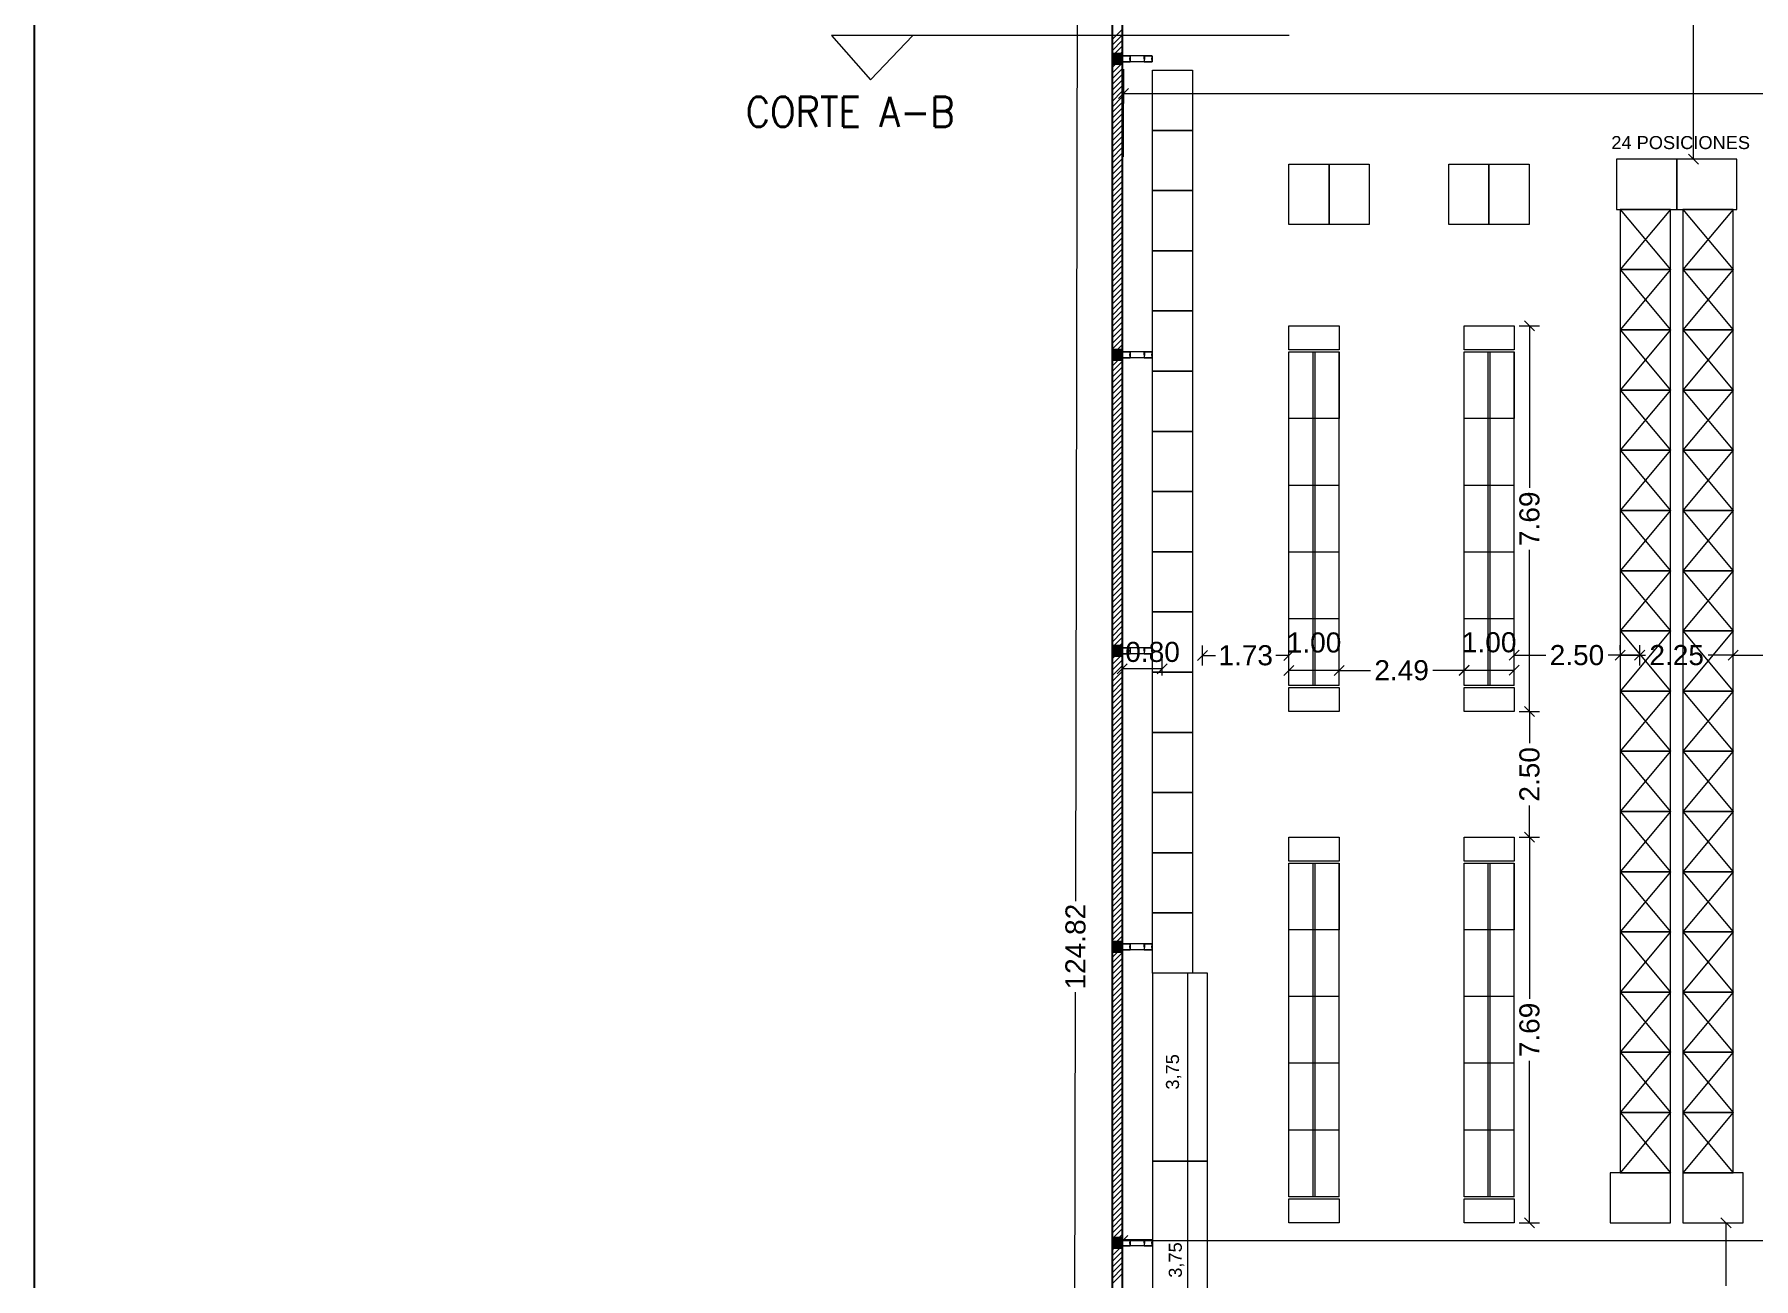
# Model space of a CAD drawing. Header units: inches. Extents: x 2 to 182, y -26 to 193.
# Drawn here: x 91.61 to 125.89, y 63.65 to 88.45 of the extents above; entities that cross this region are included whole.
import ezdxf

# ---------------------------------------------------------------- set-up
doc = ezdxf.new("R2010")
doc.units = ezdxf.units.IN
doc.header["$MEASUREMENT"] = 0
doc.linetypes.add('ACAD_ISO10W100', pattern=[18, 12, -3, 0, -3])
doc.linetypes.add('HIDDEN2', pattern=[4.7625, 3.175, -1.5875])
for name, color, linetype, lineweight in [('01 eje', 30, 'ACAD_ISO10W100', 9), ('Est-Acero', 4, 'Continuous', 13), ('Est-muro', 7, 'Continuous', 0), ('Est-Textos', 6, 'Continuous', 0), ('L COTAS', 1, 'Continuous', 9), ('L EQUIP', 6, 'Continuous', 9), ('L PROYEC', 4, 'HIDDEN2', 9), ('LAVADO MU', 10, 'Continuous', 5)]:
    doc.layers.add(name, color=color, linetype=linetype, lineweight=lineweight)
for name, color, linetype in [('01-COTAS ESTRUCTURA', 9, 'Continuous'), ('l muro', 5, 'Continuous'), ('l olumnas', 140, 'Continuous'), ('smr acero', 170, 'Continuous')]:
    doc.layers.add(name, color=color, linetype=linetype)
doc.styles.add('2mm para 1.100', font='ARIAL.TTF')
doc.styles.add('R', font='romans.shx', dxfattribs={"width": 0.9})
doc.styles.get("Standard").update_dxf_attribs({"font": 'ARIAL.TTF'})
doc.dimstyles.new('cotas 1.100', dxfattribs={"dimscale": 2, "dimtxt": 0.2, "dimasz": 0.1, "dimexe": 0.1, "dimexo": 0.05, "dimgap": 0.05, "dimtad": 0, "dimzin": 0, "dimdsep": 46, "dimtxsty": '2mm para 1.100', "dimblk": 'OBLIQUE', "dimcen": 0.09, "dimclrd": 256, "dimclre": 256, "dimclrt": 256, "dimaunit": 1, "dimadec": 3, "dimazin": 0, "dimtfac": 1, "dimtofl": 0, "dimtmove": 2, "dimatfit": 3, "dimfxl": 0, "dimtolj": 1, "dimtzin": 0, "dimlwd": -1, "dimlwe": -1, "dimarcsym": 0})

# ---------------------------------------------------------------- blocks, each defined once
blk = doc.blocks.new('terreno1')
at = {"layer": '01 eje', "ltscale": 0.05}
blk.add_line((2858.813, 860.328), (2858.813, 730.799), dxfattribs=at)
blk = doc.blocks.new('rack')
at = {"linetype": 'ByBlock', "ltscale": 0.01}
for p, q in [((0, 1.2), (1, 0)), ((1, 1.2), (0, 0))]:
    blk.add_line(p, q, dxfattribs=at)
blk.add_lwpolyline([(0, 0), (1, 0), (1, 1.2), (0, 1.2)], close=True, dxfattribs=at)
blk = doc.blocks.new('_Oblique')
at = {"color": 0, "linetype": 'ByBlock', "lineweight": -2}
blk.add_line((-0.5, -0.5), (0.5, 0.5), dxfattribs=at)
blk = doc.blocks.new('*D234')
at = {"layer": 'Defpoints', "color": 0}
for p in [(112.468, 132.68), (113.298, 132.678), (113.098, 7.859)]:
    blk.add_point(p, dxfattribs=at)
at = {"layer": 'L COTAS'}
for p, q in [((113.198, 132.679), (112.268, 132.68)), ((112.468, 132.68), (112.37, 71.179)), ((112.268, 7.86), (112.367, 69.361)), ((112.998, 7.859), (112.068, 7.861))]:
    blk.add_line(p, q, dxfattribs=at)
at = {"layer": 'L COTAS', "xscale": 0.2, "yscale": 0.2, "zscale": 0.2}
for p, rotation in [((112.468, 132.68), 89.90828215739022), ((112.268, 7.86), 269.9082821573902)]:
    blk.add_blockref('_Oblique', p, dxfattribs=dict(at, rotation=rotation))
at = {"layer": 'L COTAS', "insert": (112.368, 70.27), "char_height": 0.4, "attachment_point": 5, "rotation": 89.9083, "style": '2mm para 1.100'}
blk.add_mtext('\\A1;124.82', dxfattribs=at)
blk = doc.blocks.new('*D258')
at = {"layer": 'Defpoints', "color": 0}
for p in [(157.057, 87.277), (113.323, 85.914), (157.057, 85.914)]:
    blk.add_point(p, dxfattribs=at)
at = {"layer": 'L COTAS'}
for p, q in [((113.323, 86.014), (113.323, 87.477)), ((157.057, 86.014), (157.057, 87.477)), ((113.323, 87.277), (134.407, 87.277)), ((157.057, 87.277), (135.973, 87.277))]:
    blk.add_line(p, q, dxfattribs=at)
at = {"layer": 'L COTAS', "xscale": 0.2, "yscale": 0.2, "zscale": 0.2, "rotation": 180}
blk.add_blockref('_Oblique', (113.323, 87.277), dxfattribs=at)
at = {"layer": 'L COTAS', "xscale": 0.2, "yscale": 0.2, "zscale": 0.2}
blk.add_blockref('_Oblique', (157.057, 87.277), dxfattribs=at)
at = {"layer": 'L COTAS', "insert": (135.19, 87.277), "char_height": 0.4, "attachment_point": 5, "style": '2mm para 1.100'}
blk.add_mtext('\\A1;43.73', dxfattribs=at)
blk = doc.blocks.new('*D259')
at = {"layer": 'Defpoints', "color": 0}
for p in [(121.115, 72.454), (121.419, 72.454), (121.115, 64.764)]:
    blk.add_point(p, dxfattribs=at)
at = {"layer": 'L COTAS'}
for p, q in [((121.215, 72.454), (121.619, 72.454)), ((121.419, 72.454), (121.419, 69.227)), ((121.419, 64.764), (121.419, 67.991)), ((121.215, 64.764), (121.619, 64.764))]:
    blk.add_line(p, q, dxfattribs=at)
at = {"layer": 'L COTAS', "xscale": 0.2, "yscale": 0.2, "zscale": 0.2}
for p, rotation in [((121.419, 72.454), 90), ((121.419, 64.764), 270)]:
    blk.add_blockref('_Oblique', p, dxfattribs=dict(at, rotation=rotation))
at = {"layer": 'L COTAS', "insert": (121.419, 68.609), "char_height": 0.4, "attachment_point": 5, "rotation": 90, "style": '2mm para 1.100'}
blk.add_mtext('\\A1;7.69', dxfattribs=at)
blk = doc.blocks.new('*D260')
at = {"layer": 'Defpoints', "color": 0}
for p in [(121.115, 74.954), (121.419, 74.954), (121.115, 72.454)]:
    blk.add_point(p, dxfattribs=at)
at = {"layer": 'L COTAS'}
for p, q in [((121.215, 74.954), (121.619, 74.954)), ((121.419, 74.954), (121.419, 74.326)), ((121.419, 72.454), (121.419, 73.082)), ((121.215, 72.454), (121.619, 72.454))]:
    blk.add_line(p, q, dxfattribs=at)
at = {"layer": 'L COTAS', "xscale": 0.2, "yscale": 0.2, "zscale": 0.2}
for p, rotation in [((121.419, 74.954), 90), ((121.419, 72.454), 270)]:
    blk.add_blockref('_Oblique', p, dxfattribs=dict(at, rotation=rotation))
at = {"layer": 'L COTAS', "insert": (121.419, 73.704), "char_height": 0.4, "attachment_point": 5, "rotation": 90, "style": '2mm para 1.100'}
blk.add_mtext('\\A1;2.50', dxfattribs=at)
blk = doc.blocks.new('*D261')
at = {"layer": 'Defpoints', "color": 0}
for p in [(121.115, 82.644), (121.419, 82.644), (121.115, 74.954)]:
    blk.add_point(p, dxfattribs=at)
at = {"layer": 'L COTAS'}
for p, q in [((121.215, 82.644), (121.619, 82.644)), ((121.419, 82.644), (121.419, 79.417)), ((121.419, 74.954), (121.419, 78.181)), ((121.215, 74.954), (121.619, 74.954))]:
    blk.add_line(p, q, dxfattribs=at)
at = {"layer": 'L COTAS', "xscale": 0.2, "yscale": 0.2, "zscale": 0.2}
for p, rotation in [((121.419, 82.644), 90), ((121.419, 74.954), 270)]:
    blk.add_blockref('_Oblique', p, dxfattribs=dict(at, rotation=rotation))
at = {"layer": 'L COTAS', "insert": (121.419, 78.799), "char_height": 0.4, "attachment_point": 5, "rotation": 90, "style": '2mm para 1.100'}
blk.add_mtext('\\A1;7.69', dxfattribs=at)
blk = doc.blocks.new('*D262')
at = {"layer": 'Defpoints', "color": 0}
for p in [(121.115, 75.774), (123.615, 76.079), (123.615, 75.774)]:
    blk.add_point(p, dxfattribs=at)
at = {"layer": 'L COTAS'}
for p, q in [((121.115, 75.874), (121.115, 76.279)), ((123.615, 75.874), (123.615, 76.279)), ((121.115, 76.079), (121.743, 76.079)), ((123.615, 76.079), (122.987, 76.079))]:
    blk.add_line(p, q, dxfattribs=at)
at = {"layer": 'L COTAS', "xscale": 0.2, "yscale": 0.2, "zscale": 0.2, "rotation": 180}
blk.add_blockref('_Oblique', (121.115, 76.079), dxfattribs=at)
at = {"layer": 'L COTAS', "xscale": 0.2, "yscale": 0.2, "zscale": 0.2}
blk.add_blockref('_Oblique', (123.615, 76.079), dxfattribs=at)
at = {"layer": 'L COTAS', "insert": (122.365, 76.079), "char_height": 0.4, "attachment_point": 5, "style": '2mm para 1.100'}
blk.add_mtext('\\A1;2.50', dxfattribs=at)
blk = doc.blocks.new('*D263')
at = {"layer": 'Defpoints', "color": 0}
for p in [(114.897, 76.075), (114.897, 75.774), (116.623, 75.774)]:
    blk.add_point(p, dxfattribs=at)
at = {"layer": 'L COTAS'}
for p, q in [((114.897, 75.874), (114.897, 76.275)), ((116.623, 75.874), (116.623, 76.275)), ((114.897, 76.075), (115.159, 76.075)), ((116.623, 76.075), (116.36, 76.075))]:
    blk.add_line(p, q, dxfattribs=at)
at = {"layer": 'L COTAS', "xscale": 0.2, "yscale": 0.2, "zscale": 0.2, "rotation": 180}
blk.add_blockref('_Oblique', (114.897, 76.075), dxfattribs=at)
at = {"layer": 'L COTAS', "xscale": 0.2, "yscale": 0.2, "zscale": 0.2}
blk.add_blockref('_Oblique', (116.623, 76.075), dxfattribs=at)
at = {"layer": 'L COTAS', "insert": (115.76, 76.075), "char_height": 0.4, "attachment_point": 5, "style": '2mm para 1.100'}
blk.add_mtext('\\A1;1.73', dxfattribs=at)
blk = doc.blocks.new('*D264')
at = {"layer": 'Defpoints', "color": 0}
for p in [(116.623, 75.775), (116.623, 75.475), (117.623, 75.475)]:
    blk.add_point(p, dxfattribs=at)
at = {"layer": 'L COTAS'}
for p, q in [((116.623, 75.575), (116.623, 75.975)), ((117.623, 75.775), (116.623, 75.775)), ((117.623, 75.575), (117.623, 75.975))]:
    blk.add_line(p, q, dxfattribs=at)
at = {"layer": 'L COTAS', "xscale": 0.2, "yscale": 0.2, "zscale": 0.2, "rotation": 180}
blk.add_blockref('_Oblique', (116.623, 75.775), dxfattribs=at)
at = {"layer": 'L COTAS', "xscale": 0.2, "yscale": 0.2, "zscale": 0.2}
blk.add_blockref('_Oblique', (117.623, 75.775), dxfattribs=at)
at = {"layer": 'L COTAS', "insert": (117.123, 76.33), "char_height": 0.4, "attachment_point": 5, "style": '2mm para 1.100'}
blk.add_mtext('\\A1;1.00', dxfattribs=at)
blk = doc.blocks.new('*D265')
at = {"layer": 'Defpoints', "color": 0}
for p in [(121.115, 75.78), (120.115, 75.475), (121.115, 75.475)]:
    blk.add_point(p, dxfattribs=at)
at = {"layer": 'L COTAS'}
for p, q in [((120.115, 75.575), (120.115, 75.98)), ((120.115, 75.78), (121.115, 75.78)), ((121.115, 75.575), (121.115, 75.98))]:
    blk.add_line(p, q, dxfattribs=at)
at = {"layer": 'L COTAS', "xscale": 0.2, "yscale": 0.2, "zscale": 0.2, "rotation": 180}
blk.add_blockref('_Oblique', (120.115, 75.78), dxfattribs=at)
at = {"layer": 'L COTAS', "xscale": 0.2, "yscale": 0.2, "zscale": 0.2}
blk.add_blockref('_Oblique', (121.115, 75.78), dxfattribs=at)
at = {"layer": 'L COTAS', "insert": (120.615, 76.334), "char_height": 0.4, "attachment_point": 5, "style": '2mm para 1.100'}
blk.add_mtext('\\A1;1.00', dxfattribs=at)
blk = doc.blocks.new('*D266')
at = {"layer": 'Defpoints', "color": 0}
for p in [(113.298, 75.805), (113.298, 75.553), (114.097, 75.574)]:
    blk.add_point(p, dxfattribs=at)
at = {"layer": 'L COTAS'}
for p, q in [((113.298, 75.653), (113.298, 76.005)), ((114.097, 75.805), (113.298, 75.805)), ((114.097, 75.674), (114.097, 76.005))]:
    blk.add_line(p, q, dxfattribs=at)
at = {"layer": 'L COTAS', "xscale": 0.2, "yscale": 0.2, "zscale": 0.2, "rotation": 180}
blk.add_blockref('_Oblique', (113.298, 75.805), dxfattribs=at)
at = {"layer": 'L COTAS', "xscale": 0.2, "yscale": 0.2, "zscale": 0.2}
blk.add_blockref('_Oblique', (114.097, 75.805), dxfattribs=at)
at = {"layer": 'L COTAS', "insert": (113.904, 76.142), "char_height": 0.4, "attachment_point": 5, "style": '2mm para 1.100'}
blk.add_mtext('\\A1;0.80', dxfattribs=at)
blk = doc.blocks.new('*D267')
at = {"layer": 'Defpoints', "color": 0}
for p in [(113.323, 87.862), (157.057, 87.277), (157.057, 85.914)]:
    blk.add_point(p, dxfattribs=at)
at = {"layer": 'L COTAS'}
for p, q in [((113.323, 87.762), (113.323, 87.077)), ((157.057, 86.014), (157.057, 87.477)), ((113.323, 87.277), (134.407, 87.277)), ((157.057, 87.277), (135.973, 87.277))]:
    blk.add_line(p, q, dxfattribs=at)
at = {"layer": 'L COTAS', "xscale": 0.2, "yscale": 0.2, "zscale": 0.2, "rotation": 180}
blk.add_blockref('_Oblique', (113.323, 87.277), dxfattribs=at)
at = {"layer": 'L COTAS', "xscale": 0.2, "yscale": 0.2, "zscale": 0.2}
blk.add_blockref('_Oblique', (157.057, 87.277), dxfattribs=at)
at = {"layer": 'L COTAS', "insert": (135.19, 87.277), "char_height": 0.4, "attachment_point": 5, "style": '2mm para 1.100'}
blk.add_mtext('\\A1;43.73', dxfattribs=at)
blk = doc.blocks.new('*D268')
at = {"layer": 'Defpoints', "color": 0}
for p in [(117.623, 75.777), (117.623, 75.475), (120.115, 75.475)]:
    blk.add_point(p, dxfattribs=at)
at = {"layer": 'L COTAS'}
for p, q in [((117.623, 75.575), (117.623, 75.977)), ((117.623, 75.777), (118.246, 75.777)), ((120.115, 75.777), (119.492, 75.777)), ((120.115, 75.575), (120.115, 75.977))]:
    blk.add_line(p, q, dxfattribs=at)
at = {"layer": 'L COTAS', "xscale": 0.2, "yscale": 0.2, "zscale": 0.2, "rotation": 180}
blk.add_blockref('_Oblique', (117.623, 75.777), dxfattribs=at)
at = {"layer": 'L COTAS', "xscale": 0.2, "yscale": 0.2, "zscale": 0.2}
blk.add_blockref('_Oblique', (120.115, 75.777), dxfattribs=at)
at = {"layer": 'L COTAS', "insert": (118.869, 75.777), "char_height": 0.4, "attachment_point": 5, "style": '2mm para 1.100'}
blk.add_mtext('\\A1;2.49', dxfattribs=at)
blk = doc.blocks.new('*D286')
at = {"layer": 'Defpoints', "color": 0}
for p in [(157.401, 64.41), (113.313, 63.796), (157.401, 63.796)]:
    blk.add_point(p, dxfattribs=at)
at = {"layer": 'L COTAS'}
for p, q in [((113.313, 63.896), (113.313, 64.61)), ((157.401, 63.896), (157.401, 64.61)), ((113.313, 64.41), (134.573, 64.41)), ((157.401, 64.41), (136.14, 64.41))]:
    blk.add_line(p, q, dxfattribs=at)
at = {"layer": 'L COTAS', "xscale": 0.2, "yscale": 0.2, "zscale": 0.2, "rotation": 180}
blk.add_blockref('_Oblique', (113.313, 64.41), dxfattribs=at)
at = {"layer": 'L COTAS', "xscale": 0.2, "yscale": 0.2, "zscale": 0.2}
blk.add_blockref('_Oblique', (157.401, 64.41), dxfattribs=at)
at = {"layer": 'L COTAS', "insert": (135.357, 64.41), "char_height": 0.4, "attachment_point": 5, "style": '2mm para 1.100'}
blk.add_mtext('\\A1;44.09', dxfattribs=at)
blk = doc.blocks.new('*D311')
at = {"layer": 'Defpoints', "color": 0}
for p in [(124.74, 97.912), (124.687, 85.964), (124.74, 85.964)]:
    blk.add_point(p, dxfattribs=at)
at = {"layer": 'L COTAS'}
for p, q in [((124.64, 97.912), (124.487, 97.912)), ((124.687, 97.912), (124.687, 92.696)), ((124.687, 85.964), (124.687, 91.181)), ((124.64, 85.964), (124.487, 85.964))]:
    blk.add_line(p, q, dxfattribs=at)
at = {"layer": 'L COTAS', "xscale": 0.2, "yscale": 0.2, "zscale": 0.2}
for p, rotation in [((124.687, 97.912), 90), ((124.687, 85.964), 270)]:
    blk.add_blockref('_Oblique', p, dxfattribs=dict(at, rotation=rotation))
at = {"layer": 'L COTAS', "insert": (124.687, 91.938), "char_height": 0.4, "attachment_point": 5, "rotation": 90, "style": '2mm para 1.100'}
blk.add_mtext('\\A1;11.95', dxfattribs=at)
blk = doc.blocks.new('*D445')
at = {"layer": 'Defpoints', "color": 0}
for p in [(125.078, 64.764), (125.336, 61.014), (125.336, 61.014)]:
    blk.add_point(p, dxfattribs=at)
at = {"layer": 'L COTAS'}
for p, q in [((125.178, 64.764), (125.536, 64.764)), ((125.336, 64.764), (125.336, 63.51)), ((125.336, 61.014), (125.336, 62.268)), ((125.236, 61.014), (125.136, 61.014))]:
    blk.add_line(p, q, dxfattribs=at)
at = {"layer": 'L COTAS', "xscale": 0.2, "yscale": 0.2, "zscale": 0.2}
for p, rotation in [((125.336, 64.764), 90), ((125.336, 61.014), 270)]:
    blk.add_blockref('_Oblique', p, dxfattribs=dict(at, rotation=rotation))
at = {"layer": 'L COTAS', "insert": (125.336, 62.889), "char_height": 0.4, "attachment_point": 5, "rotation": 90, "style": '2mm para 1.100'}
blk.add_mtext('\\A1;3.75', dxfattribs=at)
blk = doc.blocks.new('*D447')
at = {"layer": 'Defpoints', "color": 0}
for p in [(123.228, 76.079), (125.478, 76.079), (125.478, 76.079)]:
    blk.add_point(p, dxfattribs=at)
at = {"layer": 'L COTAS'}
for p, q in [((123.228, 76.179), (123.228, 76.279)), ((125.478, 76.179), (125.478, 76.279)), ((123.228, 76.079), (123.729, 76.079)), ((125.478, 76.079), (124.978, 76.079))]:
    blk.add_line(p, q, dxfattribs=at)
at = {"layer": 'L COTAS', "xscale": 0.2, "yscale": 0.2, "zscale": 0.2, "rotation": 180}
blk.add_blockref('_Oblique', (123.228, 76.079), dxfattribs=at)
at = {"layer": 'L COTAS', "xscale": 0.2, "yscale": 0.2, "zscale": 0.2}
blk.add_blockref('_Oblique', (125.478, 76.079), dxfattribs=at)
at = {"layer": 'L COTAS', "insert": (124.353, 76.079), "char_height": 0.4, "attachment_point": 5, "style": '2mm para 1.100'}
blk.add_mtext('\\A1;2.25', dxfattribs=at)
blk = doc.blocks.new('*D448')
at = {"layer": 'Defpoints', "color": 0}
for p in [(125.478, 76.079), (128.973, 76.079), (128.973, 75.964)]:
    blk.add_point(p, dxfattribs=at)
at = {"layer": 'L COTAS'}
for p, q in [((125.478, 76.179), (125.478, 76.279)), ((128.973, 76.064), (128.973, 76.279)), ((125.478, 76.079), (126.607, 76.079)), ((128.973, 76.079), (127.845, 76.079))]:
    blk.add_line(p, q, dxfattribs=at)
at = {"layer": 'L COTAS', "xscale": 0.2, "yscale": 0.2, "zscale": 0.2, "rotation": 180}
blk.add_blockref('_Oblique', (125.478, 76.079), dxfattribs=at)
at = {"layer": 'L COTAS', "xscale": 0.2, "yscale": 0.2, "zscale": 0.2}
blk.add_blockref('_Oblique', (128.973, 76.079), dxfattribs=at)
at = {"layer": 'L COTAS', "insert": (127.226, 76.079), "char_height": 0.4, "attachment_point": 5, "style": '2mm para 1.100'}
blk.add_mtext('\\A1;3.50', dxfattribs=at)
blk = doc.blocks.new('base1')
at = {"layer": 'smr acero'}
h = blk.add_hatch(color=256, dxfattribs=at)
h.dxf.hatch_style = 1
h.paths.add_polyline_path([(4862.665, 1040.797), (4862.665, 1040.597), (4862.465, 1040.597), (4862.465, 1040.797)])
at = {"layer": 'Est-Acero'}
for points in [[(4862.819, 1040.757), (4862.671, 1040.757, 0.414214), (4862.665, 1040.751), (4862.665, 1040.703, 0.414214), (4862.671, 1040.697), (4862.685, 1040.697), (4862.685, 1040.699), (4862.673, 1040.699, -0.414214), (4862.667, 1040.705), (4862.667, 1040.749, -0.414214), (4862.673, 1040.755), (4862.817, 1040.755, -0.414214), (4862.823, 1040.749), (4862.823, 1040.705, -0.414214), (4862.817, 1040.699), (4862.805, 1040.699), (4862.805, 1040.697), (4862.819, 1040.697, 0.414214), (4862.825, 1040.703), (4862.825, 1040.751, 0.414214)], [(4862.819, 1040.637), (4862.671, 1040.637, -0.414214), (4862.665, 1040.643), (4862.665, 1040.691, -0.414214), (4862.671, 1040.697), (4862.685, 1040.697), (4862.685, 1040.695), (4862.673, 1040.695, 0.414214), (4862.667, 1040.689), (4862.667, 1040.645, 0.414214), (4862.673, 1040.639), (4862.817, 1040.639, 0.414214), (4862.823, 1040.645), (4862.823, 1040.689, 0.414214), (4862.817, 1040.695), (4862.805, 1040.695), (4862.805, 1040.697), (4862.819, 1040.697, -0.414214), (4862.825, 1040.691), (4862.825, 1040.643, -0.414214)], [(4863.111, 1040.757), (4863.259, 1040.757, -0.414214), (4863.265, 1040.751), (4863.265, 1040.703, -0.414214), (4863.259, 1040.697), (4863.245, 1040.697), (4863.245, 1040.699), (4863.257, 1040.699, 0.414214), (4863.263, 1040.705), (4863.263, 1040.749, 0.414214), (4863.257, 1040.755), (4863.113, 1040.755, 0.414214), (4863.107, 1040.749), (4863.107, 1040.705, 0.414214), (4863.113, 1040.699), (4863.125, 1040.699), (4863.125, 1040.697), (4863.111, 1040.697, -0.414214), (4863.105, 1040.703), (4863.105, 1040.751, -0.414214)], [(4863.111, 1040.637), (4863.259, 1040.637, 0.414214), (4863.265, 1040.643), (4863.265, 1040.691, 0.414214), (4863.259, 1040.697), (4863.245, 1040.697), (4863.245, 1040.695), (4863.257, 1040.695, -0.414214), (4863.263, 1040.689), (4863.263, 1040.645, -0.414214), (4863.257, 1040.639), (4863.113, 1040.639, -0.414214), (4863.107, 1040.645), (4863.107, 1040.689, -0.414214), (4863.113, 1040.695), (4863.125, 1040.695), (4863.125, 1040.697), (4863.111, 1040.697, 0.414214), (4863.105, 1040.691), (4863.105, 1040.643, 0.414214)]]:
    blk.add_lwpolyline(points, format="xyb", close=True, dxfattribs=at)
at = {"layer": 'Est-muro'}
for p, q in [((4863.111, 1040.757), (4862.809, 1040.757)), ((4863.111, 1040.637), (4862.809, 1040.637))]:
    blk.add_line(p, q, dxfattribs=at)
at = {"layer": 'l olumnas'}
blk.add_lwpolyline([(4862.465, 1040.597), (4862.665, 1040.597), (4862.665, 1040.797), (4862.465, 1040.797)], close=True, dxfattribs=at)

msp = doc.modelspace()

# ---------------------------------------------------------------- linework, layer by layer
msp.add_lwpolyline([(91.611, 192.493), (181.909, 192.816), (181.909, -26.135), (91.611, -26.135)], close=True)
at = {"layer": 'L EQUIP', "linetype": 'ByBlock', "ltscale": 0.01}
for p, q in [((116.623, 75.474), (116.623, 82.124)), ((117.103, 75.474), (117.103, 82.124)), ((117.143, 75.474), (117.143, 82.124)), ((117.623, 75.474), (117.623, 82.124)), ((120.115, 75.474), (120.115, 82.124)), ((120.595, 75.474), (120.595, 82.124)), ((120.635, 75.474), (120.635, 82.124)), ((121.115, 75.474), (121.115, 82.124)), ((117.623, 80.794), (116.623, 80.794)), ((121.115, 80.794), (120.115, 80.794)), ((117.623, 79.464), (116.623, 79.464)), ((121.115, 79.464), (120.115, 79.464)), ((117.623, 78.134), (116.623, 78.134)), ((121.115, 78.134), (120.115, 78.134)), ((117.623, 76.804), (116.623, 76.804)), ((121.115, 76.804), (120.115, 76.804)), ((117.623, 75.474), (116.623, 75.474)), ((121.115, 75.474), (120.115, 75.474)), ((116.623, 65.284), (116.623, 71.934)), ((117.103, 65.284), (117.103, 71.934)), ((117.143, 65.284), (117.143, 71.934)), ((117.623, 65.284), (117.623, 71.934)), ((120.115, 65.284), (120.115, 71.934)), ((120.595, 65.284), (120.595, 71.934)), ((120.635, 65.284), (120.635, 71.934)), ((121.115, 65.284), (121.115, 71.934)), ((117.623, 70.604), (116.623, 70.604)), ((121.115, 70.604), (120.115, 70.604)), ((114.601, 69.741), (114.601, 65.991)), ((117.623, 69.274), (116.623, 69.274)), ((121.115, 69.274), (120.115, 69.274)), ((117.623, 67.944), (116.623, 67.944)), ((121.115, 67.944), (120.115, 67.944)), ((117.623, 66.614), (116.623, 66.614)), ((121.115, 66.614), (120.115, 66.614)), ((114.601, 65.991), (114.601, 62.241)), ((117.623, 65.284), (116.623, 65.284)), ((121.115, 65.284), (120.115, 65.284))]:
    msp.add_line(p, q, dxfattribs=at)
at = {"layer": 'L EQUIP'}
for points in [[(113.901, 86.541), (113.901, 87.741), (114.701, 87.741), (114.701, 86.541)], [(113.901, 85.341), (113.901, 86.541), (114.701, 86.541), (114.701, 85.341)], [(116.623, 84.667), (116.623, 85.867), (117.423, 85.867), (117.423, 84.667)], [(117.423, 84.667), (117.423, 85.867), (118.223, 85.867), (118.223, 84.667)], [(119.809, 84.667), (119.809, 85.867), (120.609, 85.867), (120.609, 84.667)], [(120.609, 84.667), (120.609, 85.867), (121.409, 85.867), (121.409, 84.667)], [(113.901, 84.141), (113.901, 85.341), (114.701, 85.341), (114.701, 84.141)], [(113.901, 82.941), (113.901, 84.141), (114.701, 84.141), (114.701, 82.941)], [(113.901, 81.741), (113.901, 82.941), (114.701, 82.941), (114.701, 81.741)], [(116.623, 82.124), (117.623, 82.124), (117.623, 80.794), (116.623, 80.794)], [(120.115, 82.124), (121.115, 82.124), (121.115, 80.794), (120.115, 80.794)], [(113.901, 80.541), (113.901, 81.741), (114.701, 81.741), (114.701, 80.541)], [(113.901, 79.341), (113.901, 80.541), (114.701, 80.541), (114.701, 79.341)], [(113.901, 78.141), (113.901, 79.341), (114.701, 79.341), (114.701, 78.141)], [(113.901, 76.941), (113.901, 78.141), (114.701, 78.141), (114.701, 76.941)], [(113.901, 75.741), (113.901, 76.941), (114.701, 76.941), (114.701, 75.741)], [(113.901, 74.541), (113.901, 75.741), (114.701, 75.741), (114.701, 74.541)], [(113.901, 73.341), (113.901, 74.541), (114.701, 74.541), (114.701, 73.341)], [(113.901, 72.141), (113.901, 73.341), (114.701, 73.341), (114.701, 72.141)], [(113.901, 70.941), (113.901, 72.141), (114.701, 72.141), (114.701, 70.941)], [(116.623, 71.934), (117.623, 71.934), (117.623, 70.604), (116.623, 70.604)], [(120.115, 71.934), (121.115, 71.934), (121.115, 70.604), (120.115, 70.604)], [(113.901, 69.741), (113.901, 70.941), (114.701, 70.941), (114.701, 69.741)]]:
    msp.add_lwpolyline(points, close=True, dxfattribs=at)
for points in [[(123.153, 85.964), (123.153, 84.964), (124.353, 84.964), (124.353, 85.964), (123.153, 85.964)], [(124.353, 85.964), (124.353, 84.964), (125.553, 84.964), (125.553, 85.964), (124.353, 85.964)], [(123.028, 65.764), (123.028, 64.764), (124.228, 64.764), (124.228, 65.764), (123.028, 65.764)], [(124.478, 65.764), (124.478, 64.764), (125.678, 64.764), (125.678, 65.764), (124.478, 65.764)]]:
    msp.add_lwpolyline(points, dxfattribs=at)
at = {"layer": 'L EQUIP', "linetype": 'ByBlock', "ltscale": 0.01}
for points in [[(117.623, 82.164), (116.623, 82.164), (116.623, 82.644), (117.623, 82.644)], [(121.115, 82.164), (120.115, 82.164), (120.115, 82.644), (121.115, 82.644)], [(117.623, 74.954), (116.623, 74.954), (116.623, 75.434), (117.623, 75.434)], [(121.115, 74.954), (120.115, 74.954), (120.115, 75.434), (121.115, 75.434)], [(117.623, 71.974), (116.623, 71.974), (116.623, 72.454), (117.623, 72.454)], [(121.115, 71.974), (120.115, 71.974), (120.115, 72.454), (121.115, 72.454)], [(117.623, 64.764), (116.623, 64.764), (116.623, 65.244), (117.623, 65.244)], [(121.115, 64.764), (120.115, 64.764), (120.115, 65.244), (121.115, 65.244)]]:
    msp.add_lwpolyline(points, close=True, dxfattribs=at)
for points in [[(113.901, 69.741), (113.901, 65.991), (115.001, 65.991), (115.001, 69.741), (113.901, 69.741)], [(113.901, 65.991), (113.901, 62.241), (115.001, 62.241), (115.001, 65.991), (113.901, 65.991)]]:
    msp.add_lwpolyline(points, dxfattribs=at)
at = {"layer": 'l muro'}
for p, q in [((113.098, 132.679), (113.098, 7.87)), ((113.298, 132.679), (113.298, 7.87))]:
    msp.add_line(p, q, dxfattribs=at)
at = {"layer": 'L PROYEC', "ltscale": 10}
msp.add_lwpolyline([(116.63, 88.431), (107.5, 88.431), (108.282, 87.549), (109.126, 88.431)], dxfattribs=at)
at = {"layer": 'LAVADO MU'}
for p, q in [((113.098, 88.353), (113.298, 88.553)), ((113.098, 88.241), (113.298, 88.441)), ((113.098, 88.129), (113.298, 88.329)), ((113.098, 88.017), (113.298, 88.217)), ((113.098, 87.904), (113.298, 88.104)), ((113.098, 87.792), (113.298, 87.992)), ((113.098, 87.68), (113.298, 87.88)), ((113.098, 87.568), (113.298, 87.768)), ((113.098, 87.455), (113.298, 87.655)), ((113.098, 87.343), (113.298, 87.543)), ((113.098, 87.231), (113.298, 87.431)), ((113.098, 87.119), (113.298, 87.319)), ((113.098, 87.006), (113.298, 87.206)), ((113.098, 86.894), (113.298, 87.094)), ((113.098, 86.782), (113.298, 86.982)), ((113.098, 86.67), (113.298, 86.87)), ((113.098, 86.557), (113.298, 86.757)), ((113.098, 86.445), (113.298, 86.645)), ((113.098, 86.333), (113.298, 86.533)), ((113.098, 86.221), (113.298, 86.421)), ((113.098, 86.108), (113.298, 86.308)), ((113.098, 85.996), (113.298, 86.196)), ((113.098, 85.884), (113.298, 86.084)), ((113.098, 85.772), (113.298, 85.972)), ((113.098, 85.659), (113.298, 85.859)), ((113.098, 85.547), (113.298, 85.747)), ((113.098, 85.435), (113.298, 85.635)), ((113.098, 85.323), (113.298, 85.523)), ((113.098, 85.21), (113.298, 85.41)), ((113.098, 85.098), (113.298, 85.298)), ((113.098, 84.986), (113.298, 85.186)), ((113.098, 84.874), (113.298, 85.073)), ((113.098, 84.761), (113.298, 84.961)), ((113.098, 84.649), (113.298, 84.849)), ((113.098, 84.537), (113.298, 84.737)), ((113.098, 84.425), (113.298, 84.624)), ((113.098, 84.312), (113.298, 84.512)), ((113.098, 84.2), (113.298, 84.4)), ((113.098, 84.088), (113.298, 84.288)), ((113.098, 83.976), (113.298, 84.175)), ((113.098, 83.863), (113.298, 84.063)), ((113.098, 83.751), (113.298, 83.951)), ((113.098, 83.639), (113.298, 83.839)), ((113.098, 83.527), (113.298, 83.726)), ((113.098, 83.414), (113.298, 83.614)), ((113.098, 83.302), (113.298, 83.502)), ((113.098, 83.19), (113.298, 83.39)), ((113.098, 83.078), (113.298, 83.277)), ((113.098, 82.965), (113.298, 83.165)), ((113.098, 82.853), (113.298, 83.053)), ((113.098, 82.741), (113.298, 82.941)), ((113.098, 82.629), (113.298, 82.828)), ((113.098, 82.516), (113.298, 82.716)), ((113.098, 82.404), (113.298, 82.604)), ((113.098, 82.292), (113.298, 82.492)), ((113.098, 82.18), (113.298, 82.379)), ((113.098, 82.067), (113.298, 82.267)), ((113.098, 81.955), (113.298, 82.155)), ((113.098, 81.843), (113.298, 82.043)), ((113.098, 81.731), (113.298, 81.93)), ((113.098, 81.618), (113.298, 81.818)), ((113.098, 81.506), (113.298, 81.706)), ((113.098, 81.394), (113.298, 81.594)), ((113.098, 81.282), (113.298, 81.481)), ((113.098, 81.169), (113.298, 81.369)), ((113.098, 81.057), (113.298, 81.257)), ((113.098, 80.945), (113.298, 81.145)), ((113.098, 80.832), (113.298, 81.032)), ((113.098, 80.72), (113.298, 80.92)), ((113.098, 80.608), (113.298, 80.808)), ((113.098, 80.496), (113.298, 80.696)), ((113.098, 80.383), (113.298, 80.583)), ((113.098, 80.271), (113.298, 80.471)), ((113.098, 80.159), (113.298, 80.359)), ((113.098, 80.047), (113.298, 80.247)), ((113.098, 79.934), (113.298, 80.134)), ((113.098, 79.822), (113.298, 80.022)), ((113.098, 79.71), (113.298, 79.91)), ((113.098, 79.598), (113.298, 79.798)), ((113.098, 79.485), (113.298, 79.685)), ((113.098, 79.373), (113.298, 79.573)), ((113.098, 79.261), (113.298, 79.461)), ((113.098, 79.149), (113.298, 79.349)), ((113.098, 79.036), (113.298, 79.236)), ((113.098, 78.924), (113.298, 79.124)), ((113.098, 78.812), (113.298, 79.012)), ((113.098, 78.7), (113.298, 78.9)), ((113.098, 78.587), (113.298, 78.787)), ((113.098, 78.475), (113.298, 78.675)), ((113.098, 78.363), (113.298, 78.563)), ((113.098, 78.251), (113.298, 78.451)), ((113.098, 78.138), (113.298, 78.338)), ((113.098, 78.026), (113.298, 78.226)), ((113.098, 77.914), (113.298, 78.114)), ((113.098, 77.802), (113.298, 78.002)), ((113.098, 77.689), (113.298, 77.889)), ((113.098, 77.577), (113.298, 77.777)), ((113.098, 77.465), (113.298, 77.665)), ((113.098, 77.353), (113.298, 77.553)), ((113.098, 77.24), (113.298, 77.44)), ((113.098, 77.128), (113.298, 77.328)), ((113.098, 77.016), (113.298, 77.216)), ((113.098, 76.904), (113.298, 77.104)), ((113.098, 76.791), (113.298, 76.991)), ((113.098, 76.679), (113.298, 76.879)), ((113.098, 76.567), (113.298, 76.767)), ((113.098, 76.455), (113.298, 76.655)), ((113.098, 76.342), (113.298, 76.542)), ((113.098, 76.23), (113.298, 76.43)), ((113.098, 76.118), (113.298, 76.318)), ((113.098, 76.006), (113.298, 76.206)), ((113.098, 75.893), (113.298, 76.093)), ((113.098, 75.781), (113.298, 75.981)), ((113.098, 75.669), (113.298, 75.869)), ((113.098, 75.557), (113.298, 75.756)), ((113.098, 75.444), (113.298, 75.644)), ((113.098, 75.332), (113.298, 75.532)), ((113.098, 75.22), (113.298, 75.42)), ((113.098, 75.108), (113.298, 75.307)), ((113.098, 74.995), (113.298, 75.195)), ((113.098, 74.883), (113.298, 75.083)), ((113.098, 74.771), (113.298, 74.971)), ((113.098, 74.659), (113.298, 74.858)), ((113.098, 74.546), (113.298, 74.746)), ((113.098, 74.434), (113.298, 74.634)), ((113.098, 74.322), (113.298, 74.522)), ((113.098, 74.21), (113.298, 74.409)), ((113.098, 74.097), (113.298, 74.297)), ((113.098, 73.985), (113.298, 74.185)), ((113.098, 73.873), (113.298, 74.073)), ((113.098, 73.761), (113.298, 73.96)), ((113.098, 73.648), (113.298, 73.848)), ((113.098, 73.536), (113.298, 73.736)), ((113.098, 73.424), (113.298, 73.624)), ((113.098, 73.312), (113.298, 73.511)), ((113.098, 73.199), (113.298, 73.399)), ((113.098, 73.087), (113.298, 73.287)), ((113.098, 72.975), (113.298, 73.175)), ((113.098, 72.863), (113.298, 73.062)), ((113.098, 72.75), (113.298, 72.95)), ((113.098, 72.638), (113.298, 72.838)), ((113.098, 72.638), (113.298, 72.838)), ((113.098, 72.526), (113.298, 72.726)), ((113.098, 72.526), (113.298, 72.726)), ((113.098, 72.414), (113.298, 72.613)), ((113.098, 72.301), (113.298, 72.501)), ((113.098, 72.189), (113.298, 72.389)), ((113.098, 72.077), (113.298, 72.277)), ((113.098, 71.964), (113.298, 72.164)), ((113.098, 71.852), (113.298, 72.052)), ((113.098, 71.74), (113.298, 71.94)), ((113.098, 71.628), (113.298, 71.828)), ((113.098, 71.515), (113.298, 71.715)), ((113.098, 71.403), (113.298, 71.603)), ((113.098, 71.291), (113.298, 71.491)), ((113.098, 71.179), (113.298, 71.379)), ((113.098, 71.066), (113.298, 71.266)), ((113.098, 70.954), (113.298, 71.154)), ((113.098, 70.842), (113.298, 71.042)), ((113.098, 70.73), (113.298, 70.93)), ((113.098, 70.617), (113.298, 70.817)), ((113.098, 70.505), (113.298, 70.705)), ((113.098, 70.393), (113.298, 70.593)), ((113.098, 70.281), (113.298, 70.481)), ((113.098, 70.168), (113.298, 70.368)), ((113.098, 70.056), (113.298, 70.256)), ((113.098, 69.944), (113.298, 70.144)), ((113.098, 69.832), (113.298, 70.032)), ((113.098, 69.719), (113.298, 69.919)), ((113.098, 69.607), (113.298, 69.807)), ((113.098, 69.495), (113.298, 69.695)), ((113.098, 69.383), (113.298, 69.583)), ((113.098, 69.27), (113.298, 69.47)), ((113.098, 69.158), (113.298, 69.358)), ((113.098, 69.046), (113.298, 69.246)), ((113.098, 68.934), (113.298, 69.134)), ((113.098, 68.821), (113.298, 69.021)), ((113.098, 68.709), (113.298, 68.909)), ((113.098, 68.597), (113.298, 68.797)), ((113.098, 68.485), (113.298, 68.685)), ((113.098, 68.372), (113.298, 68.572)), ((113.098, 68.26), (113.298, 68.46)), ((113.098, 68.148), (113.298, 68.348)), ((113.098, 68.036), (113.298, 68.236)), ((113.098, 67.923), (113.298, 68.123)), ((113.098, 67.811), (113.298, 68.011)), ((113.098, 67.699), (113.298, 67.899)), ((113.098, 67.587), (113.298, 67.787)), ((113.098, 67.474), (113.298, 67.674)), ((113.098, 67.362), (113.298, 67.562)), ((113.098, 67.25), (113.298, 67.45)), ((113.098, 67.138), (113.298, 67.338)), ((113.098, 67.025), (113.298, 67.225)), ((113.098, 66.913), (113.298, 67.113)), ((113.098, 66.801), (113.298, 67.001)), ((113.098, 66.689), (113.298, 66.889)), ((113.098, 66.576), (113.298, 66.776)), ((113.098, 66.464), (113.298, 66.664)), ((113.098, 66.352), (113.298, 66.552)), ((113.098, 66.24), (113.298, 66.439)), ((113.098, 66.127), (113.298, 66.327)), ((113.098, 66.015), (113.298, 66.215)), ((113.098, 65.903), (113.298, 66.103)), ((113.098, 65.791), (113.298, 65.99)), ((113.098, 65.678), (113.298, 65.878)), ((113.098, 65.566), (113.298, 65.766)), ((113.098, 65.454), (113.298, 65.654)), ((113.098, 65.342), (113.298, 65.541)), ((113.098, 65.229), (113.298, 65.429)), ((113.098, 65.117), (113.298, 65.317)), ((113.098, 65.005), (113.298, 65.205)), ((113.098, 64.893), (113.298, 65.092)), ((113.098, 64.78), (113.298, 64.98)), ((113.098, 64.668), (113.298, 64.868)), ((113.098, 64.556), (113.298, 64.756)), ((113.098, 64.444), (113.298, 64.643)), ((113.098, 64.331), (113.298, 64.531)), ((113.098, 64.219), (113.298, 64.419)), ((113.098, 64.107), (113.298, 64.307)), ((113.098, 63.995), (113.298, 64.194)), ((113.098, 63.882), (113.298, 64.082)), ((113.098, 63.77), (113.298, 63.97)), ((113.098, 63.658), (113.298, 63.858)), ((113.098, 63.546), (113.298, 63.745))]:
    msp.add_line(p, q, dxfattribs=at)

# ---------------------------------------------------------------- block references
at = {"layer": '01-COTAS ESTRUCTURA'}
for p in [(-4749.367, -952.732), (-4749.367, -958.632), (-4749.367, -964.532), (-4749.367, -970.432), (-4749.367, -976.332)]:
    msp.add_blockref('base1', p, dxfattribs=at)
at = {"layer": 'L EQUIP', "linetype": 'ByBlock', "ltscale": 0.01}
for p in [(123.228, 83.764), (123.228, 83.764), (124.478, 83.764), (124.478, 83.764), (123.228, 82.564), (123.228, 82.564), (124.478, 82.564), (124.478, 82.564), (123.228, 81.364), (123.228, 81.364), (124.478, 81.364), (124.478, 81.364), (123.228, 80.164), (123.228, 80.164), (124.478, 80.164), (124.478, 80.164), (123.228, 78.964), (123.228, 78.964), (124.478, 78.964), (124.478, 78.964), (123.228, 77.764), (123.228, 77.764), (124.478, 77.764), (124.478, 77.764), (123.228, 76.564), (123.228, 76.564), (124.478, 76.564), (124.478, 76.564), (123.228, 75.364), (123.228, 75.364), (124.478, 75.364), (124.478, 75.364), (123.228, 74.164), (123.228, 74.164), (124.478, 74.164), (124.478, 74.164), (123.228, 72.964), (123.228, 72.964), (124.478, 72.964), (124.478, 72.964), (123.228, 71.764), (123.228, 71.764), (124.478, 71.764), (124.478, 71.764), (123.228, 70.564), (123.228, 70.564), (124.478, 70.564), (124.478, 70.564), (123.228, 69.364), (123.228, 69.364), (124.478, 69.364), (124.478, 69.364), (123.228, 68.164), (123.228, 68.164), (124.478, 68.164), (124.478, 68.164), (123.228, 66.964), (123.228, 66.964), (124.478, 66.964), (124.478, 66.964), (123.228, 65.764), (123.228, 65.764), (124.478, 65.764), (124.478, 65.764)]:
    msp.add_blockref('rack', p, dxfattribs=at)
at = {"layer": 'l muro'}
msp.add_blockref('terreno1', (-2745.715, -725.48), dxfattribs=at)

# ---------------------------------------------------------------- texts
at = {"layer": 'Est-Textos', "style": 'R', "width": 0.9}
msp.add_text('CORTE A-B ', height=0.6, dxfattribs=at).set_placement((105.793, 86.611))
at = {"layer": 'L EQUIP', "linetype": 'ByBlock', "ltscale": 0.01, "insert": (123.05, 86.427), "char_height": 0.26, "width": 4.44912, "attachment_point": 1}
msp.add_mtext('24 POSICIONES', dxfattribs=at)
at = {"layer": 'L EQUIP', "linetype": 'ByBlock', "ltscale": 0.01, "char_height": 0.26, "width": 4.44912, "attachment_point": 1, "rotation": 90}
for insert in [(114.171, 67.42), (114.227, 63.67)]:
    msp.add_mtext('3,75', dxfattribs=dict(at, insert=insert))

# ---------------------------------------------------------------- dimensions: what is measured, and where the dimension line sits
at = {"layer": 'L COTAS'}
dim = msp.add_aligned_dim(p1=(113.098, 7.859), p2=(113.298, 132.678), distance=0.83, dimstyle='cotas 1.100', override={"dimfxl": 0.1, "dimarcsym": 1}, dxfattribs=at)
dim.commit()
dim.dimension.update_dxf_attribs({"geometry": '*D234', "text_midpoint": (112.368, 70.27)})
for base, p1, p2, picture, middle in [((124.687, 85.964), (124.74, 97.912), (124.74, 85.964), '*D311', (124.687, 91.938)), ((121.419, 82.644), (121.115, 74.954), (121.115, 82.644), '*D261', (121.419, 78.799)), ((121.419, 74.954), (121.115, 72.454), (121.115, 74.954), '*D260', (121.419, 73.704)), ((121.419, 72.454), (121.115, 64.764), (121.115, 72.454), '*D259', (121.419, 68.609)), ((125.336, 61.014), (125.078, 64.764), (125.336, 61.014), '*D445', (125.336, 62.889))]:
    dim = msp.add_linear_dim(base=base, p1=p1, p2=p2, angle=90, dimstyle='cotas 1.100', override={"dimfxl": 0.1, "dimarcsym": 1}, dxfattribs=at)
    dim.commit()
    dim.dimension.update_dxf_attribs({"geometry": picture, "text_midpoint": middle})
for base, p1, p2, picture, middle in [((157.057, 87.277), (113.323, 87.862), (157.057, 85.914), '*D267', (135.19, 87.277)), ((157.057, 87.277), (113.323, 85.914), (157.057, 85.914), '*D258', (135.19, 87.277)), ((116.623, 75.775), (117.623, 75.475), (116.623, 75.475), '*D264', (117.123, 76.33)), ((121.115, 75.78), (120.115, 75.475), (121.115, 75.475), '*D265', (120.615, 76.334)), ((114.897, 76.075), (116.623, 75.774), (114.897, 75.774), '*D263', (115.76, 76.075)), ((123.615, 76.079), (121.115, 75.774), (123.615, 75.774), '*D262', (122.365, 76.079)), ((125.478, 76.079), (123.228, 76.079), (125.478, 76.079), '*D447', (124.353, 76.079)), ((128.9734, 76.0791), (125.4783, 76.0791), (128.9734, 75.9641), '*D448', (127.2258, 76.0791)), ((117.623, 75.777), (120.115, 75.475), (117.623, 75.475), '*D268', (118.869, 75.777)), ((157.401, 64.41), (113.313, 63.796), (157.401, 63.796), '*D286', (135.357, 64.41))]:
    dim = msp.add_linear_dim(base=base, p1=p1, p2=p2, dimstyle='cotas 1.100', override={"dimfxl": 0.1, "dimarcsym": 1}, dxfattribs=at)
    dim.commit()
    dim.dimension.update_dxf_attribs({"geometry": picture, "text_midpoint": middle})
dim = msp.add_linear_dim(base=(113.298, 75.805), p1=(114.097, 75.574), p2=(113.298, 75.553), dimstyle='cotas 1.100', override={"dimfxl": 0.1, "dimarcsym": 1}, dxfattribs=at)
dim.commit()
dim.dimension.update_dxf_attribs({"geometry": '*D266', "text_midpoint": (113.904, 76.142), "dimtype": 160})

doc.saveas('drawing.dxf')
